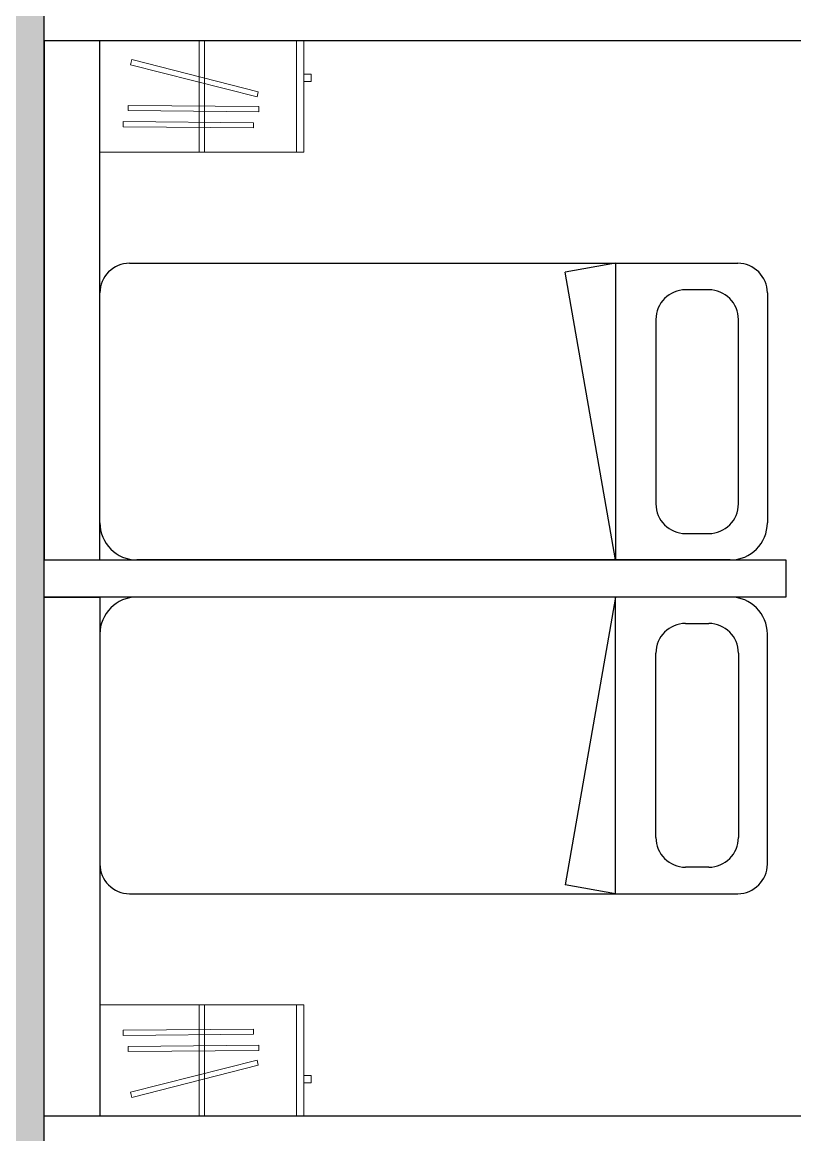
# Model space of a CAD drawing. Extents: x 11477420 to 23072185, y -28506554 to -14238804.
# Drawn here: x 11483137 to 11485220, y -14316479 to -14313479 of the extents above; entities that cross this region are included whole.
import ezdxf

# ---------------------------------------------------------------- set-up
doc = ezdxf.new("R2010")
doc.units = 0
doc.header["$LTSCALE"] = 50
doc.header["$MEASUREMENT"] = 0
doc.layers.get('0').update_dxf_attribs({"linetype": 'CONTINUOUS'})
for name, color, linetype in [('1.천장.벽체선(내벽)', 3, 'CONTINUOUS'), ('2CONTINUOUS', 2, 'CONTINUOUS'), ('3 가구-붙박이', 6, 'CONTINUOUS'), ('8.패턴선', 8, 'CONTINUOUS'), ('가구', 6, 'CONTINUOUS')]:
    doc.layers.add(name, color=color, linetype=linetype)
doc.layers.add('Arch', color=8, linetype='CONTINUOUS', lineweight=0)

# ---------------------------------------------------------------- blocks, each defined once
blk = doc.blocks.new('flooor')
at = {"layer": '8.패턴선', "ltscale": 30}
h = blk.add_hatch(color=256, dxfattribs=at)
h.dxf.hatch_style = 1
h.paths.add_polyline_path([(11507656.8, -14172891.8), (11491856.8, -14172891.8), (11491856.8, -14188496.8), (11492056.8, -14188496.8), (11492056.8, -14187881.8), (11492216.8, -14187881.8), (11492216.8, -14187096.8), (11492056.8, -14187096.8), (11492056.8, -14177741.8), (11494956.8, -14177741.8), (11494956.8, -14177541.8), (11492056.8, -14177541.8), (11492056.8, -14173091.8), (11494756.8, -14173091.8), (11494756.8, -14176541.8), (11494956.8, -14176541.8), (11494956.8, -14173091.8), (11500056.8, -14173091.8), (11500056.8, -14176141.8), (11500256.8, -14176141.8), (11500256.8, -14173091.8), (11503456.8, -14173091.8), (11503456.8, -14176141.8), (11503656.8, -14176141.8), (11503656.8, -14175391.8), (11504256.8, -14175391.8), (11504256.8, -14175302.3), (11504246.8, -14175302.3), (11504246.8, -14175262.3), (11504256.8, -14175191.8), (11503656.8, -14175191.8), (11503656.8, -14173091.8), (11505856.8, -14173091.8), (11505856.8, -14175191.8), (11505256.8, -14175191.8), (11505256.8, -14175262.3), (11505266.8, -14175262.3), (11505266.8, -14175316.8), (11505256.8, -14175316.8), (11505256.8, -14175391.8), (11506056.8, -14175391.8), (11506056.8, -14174691.8), (11509204.8, -14174691.8), (11509204.8, -14174491.8), (11506056.8, -14174491.8), (11506056.8, -14173091.8), (11507656.8, -14173091.8)])
h.paths.add_polyline_path([(11499856.8, -14177741.8), (11504356.8, -14177741.8), (11504356.8, -14177541.8), (11499106.8, -14177541.8), (11499106.8, -14177566.8), (11499106.8, -14177716.8), (11499106.8, -14177741.8), (11499106.8, -14177991.8), (11499856.8, -14177991.8)], flags=17)
h.paths.add_polyline_path([(11506056.8, -14177541.8), (11505856.8, -14177541.8), (11505356.8, -14177541.8), (11505356.8, -14177741.8), (11505356.8, -14177941.8), (11506056.8, -14177941.8)], flags=17)
h.paths.add_polyline_path([(11512534.8, -14172891.8), (11511656.8, -14172891.8), (11511656.8, -14173091.8), (11511656.8, -14173691.8), (11512334.8, -14173691.8), (11512334.8, -14174491.8), (11511854.8, -14174491.8), (11511854.8, -14174691.8), (11512334.8, -14174691.8), (11512334.8, -14174791.8), (11512534.8, -14174791.8)])
h.paths.add_polyline_path([(11512534.8, -14175641.8), (11512384.8, -14175641.8), (11512334.8, -14175641.8), (11512334.8, -14176391.8), (11512534.8, -14176391.8)])
h.paths.add_polyline_path([(11512534.8, -14176941.8), (11512384.8, -14176941.8), (11512334.8, -14176941.8), (11512334.8, -14177100.8), (11511772.8, -14177100.8), (11511772.8, -14177941.8), (11512334.8, -14177941.8), (11512334.8, -14178041.8), (11512534.8, -14178041.8)])
h.paths.add_polyline_path([(11512534.8, -14179271.8), (11512384.8, -14179271.8), (11512334.8, -14179271.8), (11512334.8, -14179836.8), (11512534.8, -14179836.8)])
h.paths.add_polyline_path([(11512256.8, -14184446.8), (11511656.8, -14184446.8), (11511656.8, -14185146.8), (11512256.8, -14185146.8)])
h.paths.add_polyline_path([(11507213.8, -14187066.8), (11506733.8, -14187066.8), (11506733.8, -14187846.8), (11507213.8, -14187846.8)], flags=17)
h.paths.add_polyline_path([(11499706.8, -14186781.8), (11499221.8, -14186781.8), (11499221.8, -14187556.8), (11499706.8, -14187556.8)], flags=17)
at = {"layer": '2CONTINUOUS', "ltscale": 30}
blk.add_line((11492056.8, -14187096.8), (11492056.8, -14177741.8), dxfattribs=at)
blk = doc.blocks.new('flooor2')
at = {"layer": '1.천장.벽체선(내벽)', "ltscale": 30}
for p, q in [((11520596.1, -14274399.4), (11517596.1, -14274399.4)), ((11520596.1, -14277299.4), (11517596.1, -14277299.4))]:
    blk.add_line(p, q, dxfattribs=at)
at = {"layer": '3 가구-붙박이', "color": 8}
for p, q in [((11517746.1, -14274399.4), (11517596.1, -14274399.4)), ((11517596.1, -14274399.4), (11517596.1, -14275799.4)), ((11517746.1, -14275799.4), (11517746.1, -14274399.4)), ((11517596.1, -14275799.4), (11517746.1, -14275799.4)), ((11517596.1, -14277299.4), (11517596.1, -14275899.4)), ((11517596.1, -14275899.4), (11517746.1, -14275899.4)), ((11517746.1, -14275899.4), (11517746.1, -14277299.4)), ((11517746.1, -14277299.4), (11517596.1, -14277299.4))]:
    blk.add_line(p, q, dxfattribs=at)
at = {"layer": 'Arch', "color": 8}
for p, q in [((11518296.1, -14274399.4), (11517746.1, -14274399.4)), ((11517746.1, -14274399.4), (11517746.1, -14274699.4)), ((11518013.6, -14274699.4), (11518013.6, -14274399.4)), ((11518028.6, -14274699.4), (11518028.6, -14274399.4)), ((11518276.1, -14274399.4), (11518276.1, -14274699.4)), ((11518296.1, -14274699.4), (11518296.1, -14274399.4)), ((11517831.9, -14274450.3), (11517828.4, -14274463.9)), ((11517828.4, -14274463.9), (11518169.9, -14274550.3)), ((11518173.3, -14274536.7), (11517831.9, -14274450.3)), ((11518316.1, -14274489.4), (11518296.1, -14274489.4)), ((11518296.1, -14274489.4), (11518296.1, -14274509.4)), ((11518296.1, -14274509.4), (11518316.1, -14274509.4)), ((11518316.1, -14274509.4), (11518316.1, -14274489.4)), ((11518169.9, -14274550.3), (11518173.3, -14274536.7)), ((11517822.7, -14274573.5), (11517822.6, -14274587.5)), ((11517822.6, -14274587.5), (11518174.8, -14274590.6)), ((11518174.9, -14274576.6), (11517822.7, -14274573.5)), ((11518174.8, -14274590.6), (11518174.9, -14274576.6)), ((11517808.6, -14274617.4), (11517808.5, -14274631.4)), ((11518160.8, -14274620.5), (11517808.6, -14274617.4)), ((11518160.6, -14274634.5), (11518160.8, -14274620.5)), ((11517808.5, -14274631.4), (11518160.6, -14274634.5)), ((11517746.1, -14274699.4), (11518296.1, -14274699.4)), ((11517746.1, -14277299.4), (11517746.1, -14276999.4)), ((11517746.1, -14276999.4), (11518296.1, -14276999.4)), ((11518013.6, -14276999.4), (11518013.6, -14277299.4)), ((11518028.6, -14276999.4), (11518028.6, -14277299.4)), ((11518276.1, -14277299.4), (11518276.1, -14276999.4)), ((11518296.1, -14276999.4), (11518296.1, -14277299.4)), ((11517808.5, -14277067.5), (11518160.6, -14277064.4)), ((11517808.6, -14277081.5), (11517808.5, -14277067.5)), ((11518160.8, -14277078.4), (11517808.6, -14277081.5)), ((11518160.6, -14277064.4), (11518160.8, -14277078.4)), ((11517822.6, -14277111.4), (11518174.8, -14277108.3)), ((11517822.7, -14277125.4), (11517822.6, -14277111.4)), ((11518174.8, -14277108.3), (11518174.9, -14277122.3)), ((11518174.9, -14277122.3), (11517822.7, -14277125.4)), ((11517828.4, -14277235), (11518169.9, -14277148.6)), ((11518169.9, -14277148.6), (11518173.3, -14277162.2)), ((11518173.3, -14277162.2), (11517831.9, -14277248.6)), ((11518296.1, -14277209.4), (11518296.1, -14277189.4)), ((11518296.1, -14277189.4), (11518316.1, -14277189.4)), ((11518316.1, -14277209.4), (11518296.1, -14277209.4)), ((11518316.1, -14277189.4), (11518316.1, -14277209.4)), ((11517831.9, -14277248.6), (11517828.4, -14277235)), ((11518296.1, -14277299.4), (11517746.1, -14277299.4))]:
    blk.add_line(p, q, dxfattribs=at)
at = {"layer": '가구', "color": 8}
for p, q in [((11517826.1, -14274999.4), (11519466.1, -14274999.4)), ((11518996.7, -14274999.4), (11519136.4, -14274999.4)), ((11519136.4, -14274999.4), (11519136.4, -14275799.4)), ((11519136.4, -14275799.4), (11519000.8, -14275023.1)), ((11517746.1, -14275699.4), (11517746.1, -14275079.4)), ((11519388, -14275071), (11519325.6, -14275071)), ((11519546.1, -14275079.4), (11519546.1, -14275699.4)), ((11519245.6, -14275151), (11519245.6, -14275648.3)), ((11519468, -14275648.3), (11519468, -14275151)), ((11519325.6, -14275728.3), (11519388, -14275728.3)), ((11519446.1, -14275799.4), (11517846.1, -14275799.4)), ((11519446.1, -14275899.4), (11517846.1, -14275899.4)), ((11519136.4, -14275899.4), (11519000.8, -14276675.8)), ((11519136.4, -14276699.4), (11519136.4, -14275899.4)), ((11519325.6, -14275970.6), (11519388, -14275970.6)), ((11517746.1, -14275999.4), (11517746.1, -14276619.4)), ((11519546.1, -14276619.4), (11519546.1, -14275999.4)), ((11519245.6, -14276547.9), (11519245.6, -14276050.6)), ((11519468, -14276050.6), (11519468, -14276547.9)), ((11519388, -14276627.9), (11519325.6, -14276627.9)), ((11517826.1, -14276699.4), (11519466.1, -14276699.4)), ((11518996.7, -14276699.4), (11519136.4, -14276699.4))]:
    blk.add_line(p, q, dxfattribs=at)
for points in [[(11519136.4, -14274999.4), (11519000.8, -14275023.1)], [(11517596.1, -14275799.4), (11519596.1, -14275799.4), (11519596.1, -14275899.4), (11517596.1, -14275899.4), (11517596.1, -14275799.4)], [(11519136.4, -14276699.4), (11519000.8, -14276675.8)]]:
    blk.add_lwpolyline(points, dxfattribs=at)
for centre, radius, start, end in [((11517826.1, -14275079.4), 80, 90, 180), ((11519466.1, -14275079.4), 80, 0, 90), ((11519325.6, -14275151), 80, 90, 180), ((11519388, -14275151), 80, 0, 90), ((11519325.6, -14275648.3), 80, 180, 270), ((11519388, -14275648.3), 80, 270, 0), ((11517846.1, -14275699.4), 100, 180, 270), ((11519446.1, -14275699.4), 100, 270, 0), ((11517846.1, -14275999.4), 100, 90, 180), ((11519446.1, -14275999.4), 100, 0, 90), ((11519325.6, -14276050.6), 80, 90, 180), ((11519388, -14276050.6), 80, 0, 90), ((11519325.6, -14276547.9), 80, 180, 270), ((11519388, -14276547.9), 80, 270, 0), ((11517826.1, -14276619.4), 80, 180, 270), ((11519466.1, -14276619.4), 80, 270, 0)]:
    blk.add_arc(centre, radius, start, end, dxfattribs=at)
blk.add_blockref('flooor', (25539.3, -95102.6))

msp = doc.modelspace()

# ---------------------------------------------------------------- block references
msp.add_blockref('flooor2', (-34400, -39129.5))

doc.saveas('drawing.dxf')
